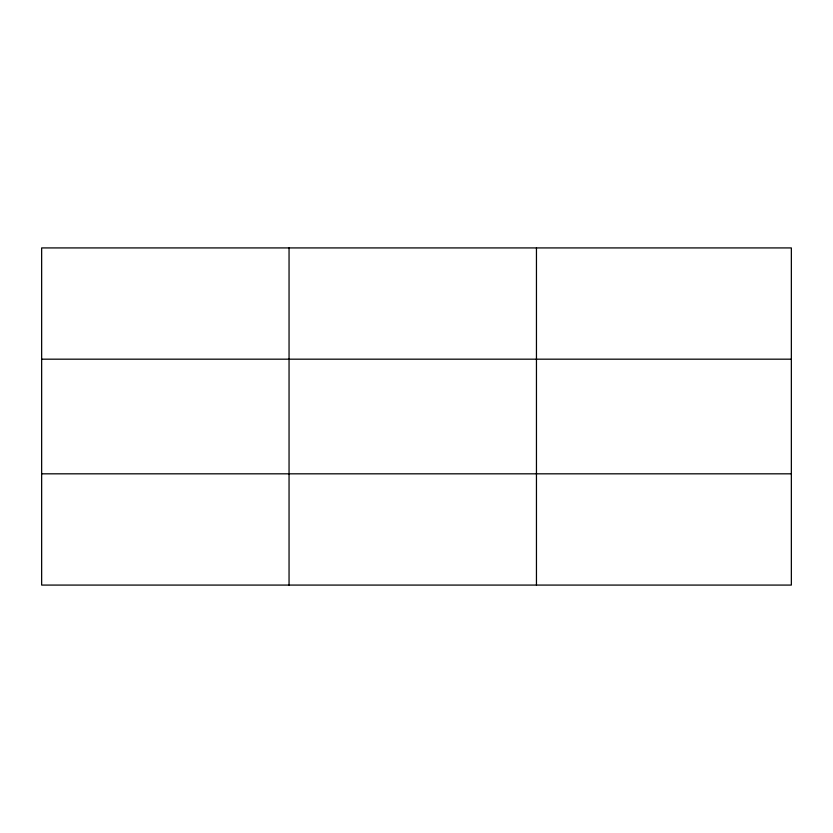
<?xml version="1.0" encoding="UTF-8"?>
<svg xmlns="http://www.w3.org/2000/svg" width="833" height="833" viewBox="0 0 833 833"><rect width="100%" height="100%" fill="white"/><g stroke="black" fill="none" stroke-linecap="round" stroke-linejoin="round"><path stroke-width="1.25" d="M289.051 585.078L289.051 247.922M791.35 473.821L791.35 585.078L41.65 585.078L41.65 247.922L791.35 247.922L791.35 473.821L41.65 473.821M41.65 359.179L791.35 359.179M536.452 247.922L536.452 585.078"/></g></svg>
